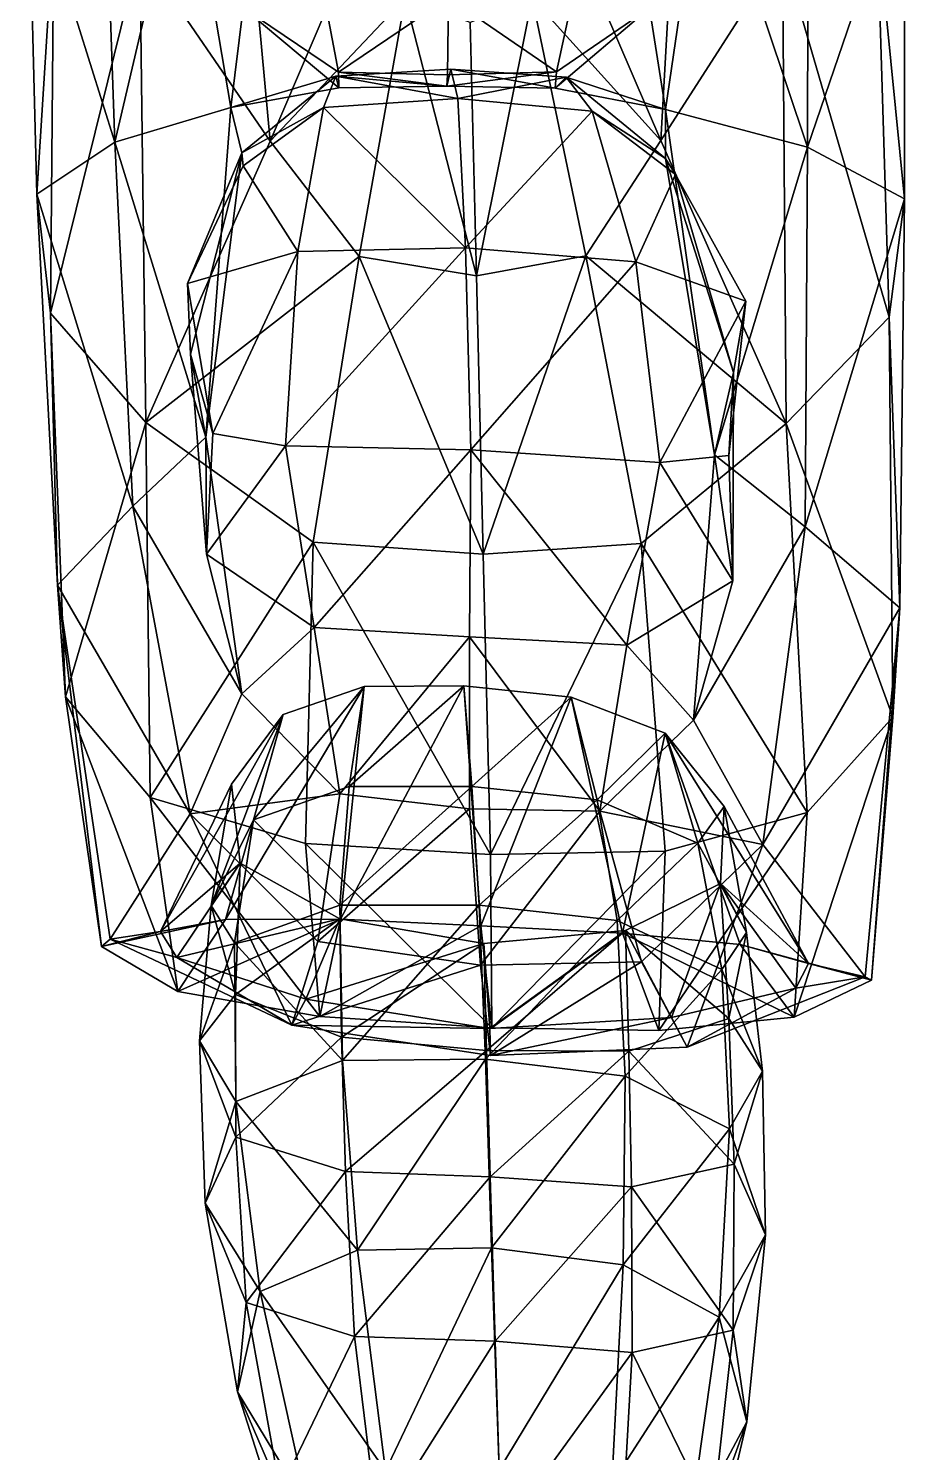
# Model space of a CAD drawing. Extents: x -76 to 76, y -20 to 79.
# Drawn here: x -5.05 to -4.165, y -14.896 to -13.458 of the extents above; entities that cross this region are included whole.
import ezdxf

# ---------------------------------------------------------------- set-up
doc = ezdxf.new("R2010")
doc.units = 0

msp = doc.modelspace()

# ---------------------------------------------------------------- linework, layer by layer
for points in [[(-4.9729, -13.2741, 0.5072), (-4.8909, -13.2683, 0.3847), (-4.9625, -13.5734, 0.4522)], [(-4.8909, -13.2683, 0.3847), (-4.8454, -13.5381, 0.3444), (-4.9625, -13.5734, 0.4522)], [(-4.8328, -13.4376, 0.2856), (-4.8454, -13.5381, 0.3444), (-4.8909, -13.2683, 0.3847)], [(-4.3669, -13.2685, 0.3824), (-4.4064, -13.5404, 0.3446), (-4.4226, -13.4381, 0.2852)], [(-4.2633, -13.5782, 0.4515), (-4.4064, -13.5404, 0.3446), (-4.3669, -13.2685, 0.3824)], [(-4.2626, -13.2719, 0.5034), (-4.2633, -13.5782, 0.4515), (-4.3669, -13.2685, 0.3824)], [(-4.9729, -13.2741, 0.5072), (-4.9625, -13.5734, 0.4522), (-5.0495, -13.2948, 0.6689)], [(-4.2626, -13.2719, 0.5034), (-4.1654, -13.2914, 0.6665), (-4.2633, -13.5782, 0.4515)], [(-5.024, -13.354, 0.877), (-5.0495, -13.2948, 0.6689), (-5.0412, -13.6257, 0.615)], [(-4.9625, -13.5734, 0.4522), (-5.0412, -13.6257, 0.615), (-5.0495, -13.2948, 0.6689)], [(-4.1654, -13.2914, 0.6665), (-4.1652, -13.6305, 0.6182), (-4.2633, -13.5782, 0.4515)], [(-4.1654, -13.2914, 0.6665), (-4.1927, -13.3521, 0.8832), (-4.1652, -13.6305, 0.6182)], [(-4.8305, -13.301, 1.2943), (-4.9373, -13.38, 1.0971), (-4.8056, -13.5723, 1.3058)], [(-4.8305, -13.301, 1.2943), (-4.8056, -13.5723, 1.3058), (-4.7346, -13.4056, 1.4149)], [(-4.4112, -13.5716, 1.3203), (-4.3962, -13.3014, 1.3028), (-4.4824, -13.4053, 1.4209)], [(-4.3962, -13.3014, 1.3028), (-4.4112, -13.5716, 1.3203), (-4.2883, -13.3801, 1.1099)], [(-5.0273, -13.7459, 0.8496), (-5.024, -13.354, 0.877), (-5.0412, -13.6257, 0.615)], [(-5.024, -13.354, 0.877), (-5.0273, -13.7459, 0.8496), (-4.9373, -13.38, 1.0971)], [(-4.1927, -13.3521, 0.8832), (-4.2883, -13.3801, 1.1099), (-4.1808, -13.75, 0.8663)], [(-4.1927, -13.3521, 0.8832), (-4.1808, -13.75, 0.8663), (-4.1652, -13.6305, 0.6182)], [(-5.0273, -13.7459, 0.8496), (-4.9311, -13.8562, 1.1301), (-4.9373, -13.38, 1.0971)], [(-4.9373, -13.38, 1.0971), (-4.9311, -13.8562, 1.1301), (-4.8056, -13.5723, 1.3058)], [(-4.4112, -13.5716, 1.3203), (-4.2846, -13.8574, 1.1585), (-4.2883, -13.3801, 1.1099)], [(-4.2883, -13.3801, 1.1099), (-4.2846, -13.8574, 1.1585), (-4.1808, -13.75, 0.8663)], [(-4.6693, -13.4278, 1.4881), (-4.7346, -13.4056, 1.4149), (-4.8056, -13.5723, 1.3058)], [(-4.4112, -13.5716, 1.3203), (-4.4824, -13.4053, 1.4209), (-4.541, -13.4276, 1.4902)], [(-4.7367, -13.5025, 0.2716), (-4.8328, -13.4376, 0.2856), (-4.7518, -13.4223, 0.2078)], [(-4.7156, -13.6887, 1.4019), (-4.6693, -13.4278, 1.4881), (-4.8056, -13.5723, 1.3058)], [(-4.7367, -13.5025, 0.2716), (-4.7518, -13.4223, 0.2078), (-4.6256, -13.4272, 0.1954)], [(-4.6266, -13.5052, 0.2633), (-4.7367, -13.5025, 0.2716), (-4.6256, -13.4272, 0.1954)], [(-4.7156, -13.6887, 1.4019), (-4.5972, -13.7081, 1.4736), (-4.6693, -13.4278, 1.4881)], [(-4.5972, -13.7081, 1.4736), (-4.6038, -13.4525, 1.5454), (-4.6693, -13.4278, 1.4881)], [(-4.5165, -13.5024, 0.2718), (-4.6266, -13.5052, 0.2633), (-4.6256, -13.4272, 0.1954)], [(-4.4995, -13.4227, 0.2076), (-4.5165, -13.5024, 0.2718), (-4.6256, -13.4272, 0.1954)], [(-4.541, -13.4276, 1.4902), (-4.6038, -13.4525, 1.5454), (-4.5972, -13.7081, 1.4736)], [(-4.487, -13.6881, 1.4118), (-4.541, -13.4276, 1.4902), (-4.5972, -13.7081, 1.4736)], [(-4.487, -13.6881, 1.4118), (-4.4112, -13.5716, 1.3203), (-4.541, -13.4276, 1.4902)], [(-4.5165, -13.5024, 0.2718), (-4.4995, -13.4227, 0.2076), (-4.4226, -13.4381, 0.2852)], [(-4.7362, -13.5183, 0.3147), (-4.8454, -13.5381, 0.3444), (-4.8328, -13.4376, 0.2856)], [(-4.7367, -13.5025, 0.2716), (-4.7362, -13.5183, 0.3147), (-4.8328, -13.4376, 0.2856)], [(-4.5165, -13.5024, 0.2718), (-4.4226, -13.4381, 0.2852), (-4.518, -13.5186, 0.3149)], [(-4.4226, -13.4381, 0.2852), (-4.4064, -13.5404, 0.3446), (-4.518, -13.5186, 0.3149)], [(-4.7394, -13.5066, 0.2805), (-4.6231, -13.4997, 0.2751), (-4.6162, -13.5292, 0.1918)], [(-4.6231, -13.4997, 0.2751), (-4.7394, -13.5066, 0.2805), (-4.6271, -13.5166, 0.3082)], [(-4.6231, -13.4997, 0.2751), (-4.6271, -13.5166, 0.3082), (-4.518, -13.5186, 0.3149)], [(-4.5068, -13.5075, 0.2809), (-4.6231, -13.4997, 0.2751), (-4.518, -13.5186, 0.3149)], [(-4.6231, -13.4997, 0.2751), (-4.5068, -13.5075, 0.2809), (-4.6162, -13.5292, 0.1918)], [(-4.7394, -13.5066, 0.2805), (-4.8343, -13.5839, 0.255), (-4.8454, -13.5381, 0.3444)], [(-4.7362, -13.5183, 0.3147), (-4.7394, -13.5066, 0.2805), (-4.8454, -13.5381, 0.3444)], [(-4.7394, -13.5066, 0.2805), (-4.7516, -13.5382, 0.1976), (-4.8343, -13.5839, 0.255)], [(-4.7516, -13.5382, 0.1976), (-4.7394, -13.5066, 0.2805), (-4.6162, -13.5292, 0.1918)], [(-4.7394, -13.5066, 0.2805), (-4.7362, -13.5183, 0.3147), (-4.6271, -13.5166, 0.3082)], [(-4.7367, -13.5025, 0.2716), (-4.6266, -13.5052, 0.2633), (-4.6271, -13.5166, 0.3082)], [(-4.7362, -13.5183, 0.3147), (-4.7367, -13.5025, 0.2716), (-4.6271, -13.5166, 0.3082)], [(-4.5165, -13.5024, 0.2718), (-4.518, -13.5186, 0.3149), (-4.6271, -13.5166, 0.3082)], [(-4.6266, -13.5052, 0.2633), (-4.5165, -13.5024, 0.2718), (-4.6271, -13.5166, 0.3082)], [(-4.5068, -13.5075, 0.2809), (-4.4805, -13.5418, 0.1982), (-4.6162, -13.5292, 0.1918)], [(-4.5068, -13.5075, 0.2809), (-4.518, -13.5186, 0.3149), (-4.4064, -13.5404, 0.3446)], [(-4.5068, -13.5075, 0.2809), (-4.4065, -13.5897, 0.2559), (-4.4805, -13.5418, 0.1982)], [(-4.4065, -13.5897, 0.2559), (-4.5068, -13.5075, 0.2809), (-4.4064, -13.5404, 0.3446)], [(-4.7516, -13.5382, 0.1976), (-4.6162, -13.5292, 0.1918), (-4.6083, -13.6799, 0.0862)], [(-4.6083, -13.6799, 0.0862), (-4.6162, -13.5292, 0.1918), (-4.4805, -13.5418, 0.1982)], [(-4.9625, -13.5734, 0.4522), (-4.8454, -13.5381, 0.3444), (-4.8705, -13.871, 0.219)], [(-4.8705, -13.871, 0.219), (-4.8454, -13.5381, 0.3444), (-4.8343, -13.5839, 0.255)], [(-4.7516, -13.5382, 0.1976), (-4.8329, -13.5971, 0.1947), (-4.8343, -13.5839, 0.255)], [(-4.7516, -13.5382, 0.1976), (-4.7778, -13.6836, 0.0943), (-4.8329, -13.5971, 0.1947)], [(-4.7778, -13.6836, 0.0943), (-4.7516, -13.5382, 0.1976), (-4.6083, -13.6799, 0.0862)], [(-4.4364, -13.6942, 0.0956), (-4.6083, -13.6799, 0.0862), (-4.4805, -13.5418, 0.1982)], [(-4.4364, -13.6942, 0.0956), (-4.4805, -13.5418, 0.1982), (-4.3965, -13.6059, 0.1959)], [(-4.4065, -13.5897, 0.2559), (-4.3965, -13.6059, 0.1959), (-4.4805, -13.5418, 0.1982)], [(-4.4065, -13.5897, 0.2559), (-4.4064, -13.5404, 0.3446), (-4.3571, -13.889, 0.2206)], [(-4.3571, -13.889, 0.2206), (-4.4064, -13.5404, 0.3446), (-4.2633, -13.5782, 0.4515)], [(-4.9625, -13.5734, 0.4522), (-4.9442, -13.9409, 0.3173), (-5.0412, -13.6257, 0.615)], [(-4.9442, -13.9409, 0.3173), (-4.9625, -13.5734, 0.4522), (-4.8705, -13.871, 0.219)], [(-4.7156, -13.6887, 1.4019), (-4.8056, -13.5723, 1.3058), (-4.9311, -13.8562, 1.1301)], [(-4.4112, -13.5716, 1.3203), (-4.487, -13.6881, 1.4118), (-4.2846, -13.8574, 1.1585)], [(-4.886, -13.7872, 0.1562), (-4.8343, -13.5839, 0.255), (-4.889, -13.7159, 0.1183)], [(-4.8343, -13.5839, 0.255), (-4.8329, -13.5971, 0.1947), (-4.889, -13.7159, 0.1183)], [(-4.886, -13.7872, 0.1562), (-4.8705, -13.871, 0.219), (-4.8343, -13.5839, 0.255)], [(-4.2655, -13.9616, 0.3187), (-4.3571, -13.889, 0.2206), (-4.2633, -13.5782, 0.4515)], [(-4.2655, -13.9616, 0.3187), (-4.2633, -13.5782, 0.4515), (-4.1652, -13.6305, 0.6182)], [(-4.7778, -13.6836, 0.0943), (-4.889, -13.7159, 0.1183), (-4.8329, -13.5971, 0.1947)], [(-4.3379, -13.8059, 0.1583), (-4.4065, -13.5897, 0.2559), (-4.3571, -13.889, 0.2206)], [(-4.4065, -13.5897, 0.2559), (-4.3379, -13.8059, 0.1583), (-4.3965, -13.6059, 0.1959)], [(-4.3253, -13.7338, 0.1203), (-4.4364, -13.6942, 0.0956), (-4.3965, -13.6059, 0.1959)], [(-4.3379, -13.8059, 0.1583), (-4.3253, -13.7338, 0.1203), (-4.3965, -13.6059, 0.1959)], [(-4.9442, -13.9409, 0.3173), (-5.0203, -14.0205, 0.4842), (-5.0412, -13.6257, 0.615)], [(-5.0273, -13.7459, 0.8496), (-5.0412, -13.6257, 0.615), (-5.0203, -14.0205, 0.4842)], [(-4.17, -14.0434, 0.4905), (-4.2655, -13.9616, 0.3187), (-4.1652, -13.6305, 0.6182)], [(-4.17, -14.0434, 0.4905), (-4.1652, -13.6305, 0.6182), (-4.1808, -13.75, 0.8663)], [(-4.889, -13.7159, 0.1183), (-4.7778, -13.6836, 0.0943), (-4.8635, -13.8673, 0.0528)], [(-4.7778, -13.6836, 0.0943), (-4.7902, -13.8798, 0.0136), (-4.8635, -13.8673, 0.0528)], [(-4.7778, -13.6836, 0.0943), (-4.6083, -13.6799, 0.0862), (-4.7902, -13.8798, 0.0136)], [(-4.6083, -13.6799, 0.0862), (-4.6031, -13.8838, 0.0031), (-4.7902, -13.8798, 0.0136)], [(-4.6083, -13.6799, 0.0862), (-4.4364, -13.6942, 0.0956), (-4.6031, -13.8838, 0.0031)], [(-4.487, -13.6881, 1.4118), (-4.5972, -13.7081, 1.4736), (-4.5905, -13.9891, 1.3659)], [(-4.4311, -13.9785, 1.3116), (-4.487, -13.6881, 1.4118), (-4.5905, -13.9891, 1.3659)], [(-4.487, -13.6881, 1.4118), (-4.4311, -13.9785, 1.3116), (-4.2846, -13.8574, 1.1585)], [(-4.7621, -13.9773, 1.2939), (-4.7156, -13.6887, 1.4019), (-4.9311, -13.8562, 1.1301)], [(-4.7156, -13.6887, 1.4019), (-4.7621, -13.9773, 1.2939), (-4.5905, -13.9891, 1.3659)], [(-4.5972, -13.7081, 1.4736), (-4.7156, -13.6887, 1.4019), (-4.5905, -13.9891, 1.3659)], [(-4.4364, -13.6942, 0.0956), (-4.4122, -13.8967, 0.0154), (-4.6031, -13.8838, 0.0031)], [(-4.4364, -13.6942, 0.0956), (-4.3253, -13.7338, 0.1203), (-4.4122, -13.8967, 0.0154)], [(-4.886, -13.7872, 0.1562), (-4.889, -13.7159, 0.1183), (-4.8635, -13.8673, 0.0528)], [(-5.0122, -14.1334, 0.7528), (-5.0273, -13.7459, 0.8496), (-5.0203, -14.0205, 0.4842)], [(-5.0273, -13.7459, 0.8496), (-5.0122, -14.1334, 0.7528), (-4.9311, -13.8562, 1.1301)], [(-4.3253, -13.7338, 0.1203), (-4.3427, -13.8895, 0.0551), (-4.4122, -13.8967, 0.0154)], [(-4.3253, -13.7338, 0.1203), (-4.3379, -13.8059, 0.1583), (-4.3427, -13.8895, 0.0551)], [(-4.177, -14.1539, 0.7742), (-4.1808, -13.75, 0.8663), (-4.2846, -13.8574, 1.1585)], [(-4.177, -14.1539, 0.7742), (-4.17, -14.0434, 0.4905), (-4.1808, -13.75, 0.8663)], [(-4.886, -13.7872, 0.1562), (-4.8698, -13.9893, 0.0491), (-4.8705, -13.871, 0.219)], [(-4.8698, -13.9893, 0.0491), (-4.886, -13.7872, 0.1562), (-4.8635, -13.8673, 0.0528)], [(-4.3379, -13.8059, 0.1583), (-4.3571, -13.889, 0.2206), (-4.3384, -14.0163, 0.0517)], [(-4.3379, -13.8059, 0.1583), (-4.3384, -14.0163, 0.0517), (-4.3427, -13.8895, 0.0551)], [(-5.0122, -14.1334, 0.7528), (-4.9266, -14.2351, 1.0162), (-4.9311, -13.8562, 1.1301)], [(-4.7621, -13.9773, 1.2939), (-4.9311, -13.8562, 1.1301), (-4.9266, -14.2351, 1.0162)], [(-4.2636, -14.2502, 1.0476), (-4.2846, -13.8574, 1.1585), (-4.4311, -13.9785, 1.3116)], [(-4.2636, -14.2502, 1.0476), (-4.177, -14.1539, 0.7742), (-4.2846, -13.8574, 1.1585)], [(-4.9442, -13.9409, 0.3173), (-4.8705, -13.871, 0.219), (-4.8343, -14.1303, 0.0939)], [(-4.8698, -13.9893, 0.0491), (-4.8343, -14.1303, 0.0939), (-4.8705, -13.871, 0.219)], [(-4.8698, -13.9893, 0.0491), (-4.8635, -13.8673, 0.0528), (-4.7902, -13.8798, 0.0136)], [(-4.761, -14.0633, -0.0018), (-4.8698, -13.9893, 0.0491), (-4.7902, -13.8798, 0.0136)], [(-4.761, -14.0633, -0.0018), (-4.7902, -13.8798, 0.0136), (-4.6031, -13.8838, 0.0031)], [(-4.6045, -14.0727, -0.0127), (-4.761, -14.0633, -0.0018), (-4.6031, -13.8838, 0.0031)], [(-4.4455, -14.0812, -0.0001), (-4.6045, -14.0727, -0.0127), (-4.6031, -13.8838, 0.0031)], [(-4.4122, -13.8967, 0.0154), (-4.4455, -14.0812, -0.0001), (-4.6031, -13.8838, 0.0031)], [(-4.4122, -13.8967, 0.0154), (-4.3427, -13.8895, 0.0551), (-4.3384, -14.0163, 0.0517)], [(-4.3571, -13.889, 0.2206), (-4.2655, -13.9616, 0.3187), (-4.3781, -14.1569, 0.0961)], [(-4.3571, -13.889, 0.2206), (-4.3781, -14.1569, 0.0961), (-4.3384, -14.0163, 0.0517)], [(-4.4455, -14.0812, -0.0001), (-4.4122, -13.8967, 0.0154), (-4.3384, -14.0163, 0.0517)], [(-4.9442, -13.9409, 0.3173), (-4.8863, -14.2516, 0.1813), (-5.0203, -14.0205, 0.4842)], [(-4.8863, -14.2516, 0.1813), (-4.9442, -13.9409, 0.3173), (-4.8343, -14.1303, 0.0939)], [(-4.2655, -13.9616, 0.3187), (-4.3083, -14.2824, 0.1836), (-4.3781, -14.1569, 0.0961)], [(-4.2655, -13.9616, 0.3187), (-4.17, -14.0434, 0.4905), (-4.3083, -14.2824, 0.1836)], [(-4.77, -14.2813, 1.1674), (-4.7621, -13.9773, 1.2939), (-4.9266, -14.2351, 1.0162)], [(-4.8698, -13.9893, 0.0491), (-4.761, -14.0633, -0.0018), (-4.8343, -14.1303, 0.0939)], [(-4.77, -14.2813, 1.1674), (-4.5832, -14.2924, 1.2202), (-4.7621, -13.9773, 1.2939)], [(-4.5832, -14.2924, 1.2202), (-4.5905, -13.9891, 1.3659), (-4.7621, -13.9773, 1.2939)], [(-4.4311, -13.9785, 1.3116), (-4.5905, -13.9891, 1.3659), (-4.5832, -14.2924, 1.2202)], [(-4.4067, -14.2892, 1.1883), (-4.4311, -13.9785, 1.3116), (-4.5832, -14.2924, 1.2202)], [(-4.4067, -14.2892, 1.1883), (-4.2636, -14.2502, 1.0476), (-4.4311, -13.9785, 1.3116)], [(-4.4455, -14.0812, -0.0001), (-4.3384, -14.0163, 0.0517), (-4.3781, -14.1569, 0.0961)], [(-5.0122, -14.1334, 0.7528), (-5.0203, -14.0205, 0.4842), (-4.976, -14.3853, 0.6423)], [(-5.0203, -14.0205, 0.4842), (-4.967, -14.378, 0.3169), (-4.976, -14.3853, 0.6423)], [(-4.8863, -14.2516, 0.1813), (-4.967, -14.378, 0.3169), (-5.0203, -14.0205, 0.4842)], [(-4.17, -14.0434, 0.4905), (-4.2049, -14.4161, 0.3223), (-4.3083, -14.2824, 0.1836)], [(-4.1985, -14.4195, 0.6623), (-4.2049, -14.4161, 0.3223), (-4.17, -14.0434, 0.4905)], [(-4.177, -14.1539, 0.7742), (-4.1985, -14.4195, 0.6623), (-4.17, -14.0434, 0.4905)], [(-4.761, -14.0633, -0.0018), (-4.7351, -14.2312, 0.0382), (-4.8343, -14.1303, 0.0939)], [(-4.761, -14.0633, -0.0018), (-4.6045, -14.0727, -0.0127), (-4.7351, -14.2312, 0.0382)], [(-4.6045, -14.0727, -0.0127), (-4.6042, -14.2464, 0.028), (-4.7351, -14.2312, 0.0382)], [(-4.4455, -14.0812, -0.0001), (-4.4728, -14.2488, 0.0396), (-4.6045, -14.0727, -0.0127)], [(-4.4728, -14.2488, 0.0396), (-4.6042, -14.2464, 0.028), (-4.6045, -14.0727, -0.0127)], [(-4.4728, -14.2488, 0.0396), (-4.4455, -14.0812, -0.0001), (-4.3781, -14.1569, 0.0961)], [(-5.0122, -14.1334, 0.7528), (-4.976, -14.3853, 0.6423), (-4.8988, -14.4307, 0.9098)], [(-4.9266, -14.2351, 1.0162), (-5.0122, -14.1334, 0.7528), (-4.8988, -14.4307, 0.9098)], [(-4.8863, -14.2516, 0.1813), (-4.8343, -14.1303, 0.0939), (-4.7351, -14.2312, 0.0382)], [(-4.7347, -14.3579, 0.9027), (-4.8507, -14.358, 0.8017), (-4.7106, -14.1229, 0.7736)], [(-4.8507, -14.358, 0.8017), (-4.7924, -14.1511, 0.6927), (-4.7106, -14.1229, 0.7736)], [(-4.726, -14.224, 0.8554), (-4.7106, -14.1229, 0.7736), (-4.8223, -14.2575, 0.767)], [(-4.7106, -14.1229, 0.7736), (-4.7924, -14.1511, 0.6927), (-4.8223, -14.2575, 0.767)], [(-4.7347, -14.3579, 0.9027), (-4.7106, -14.1229, 0.7736), (-4.61, -14.1221, 0.7927)], [(-4.5928, -14.3644, 0.9241), (-4.7347, -14.3579, 0.9027), (-4.61, -14.1221, 0.7927)], [(-4.726, -14.224, 0.8554), (-4.6019, -14.2239, 0.8742), (-4.61, -14.1221, 0.7927)], [(-4.7106, -14.1229, 0.7736), (-4.726, -14.224, 0.8554), (-4.61, -14.1221, 0.7927)], [(-4.5928, -14.3644, 0.9241), (-4.61, -14.1221, 0.7927), (-4.5016, -14.1336, 0.7742)], [(-4.5016, -14.1336, 0.7742), (-4.61, -14.1221, 0.7927), (-4.6019, -14.2239, 0.8742)], [(-4.4755, -14.2374, 0.8563), (-4.5016, -14.1336, 0.7742), (-4.6019, -14.2239, 0.8742)], [(-4.4499, -14.3718, 0.9137), (-4.5928, -14.3644, 0.9241), (-4.5016, -14.1336, 0.7742)], [(-4.4499, -14.3718, 0.9137), (-4.5016, -14.1336, 0.7742), (-4.4069, -14.17, 0.6938)], [(-4.5016, -14.1336, 0.7742), (-4.4755, -14.2374, 0.8563), (-4.4069, -14.17, 0.6938)], [(-4.9162, -14.3702, 0.5737), (-4.8445, -14.2216, 0.5259), (-4.7924, -14.1511, 0.6927)], [(-4.8507, -14.358, 0.8017), (-4.9162, -14.3702, 0.5737), (-4.7924, -14.1511, 0.6927)], [(-4.8652, -14.3441, 0.5761), (-4.8223, -14.2575, 0.767), (-4.7924, -14.1511, 0.6927)], [(-4.8445, -14.2216, 0.5259), (-4.8652, -14.3441, 0.5761), (-4.7924, -14.1511, 0.6927)], [(-4.4728, -14.2488, 0.0396), (-4.3781, -14.1569, 0.0961), (-4.3083, -14.2824, 0.1836)], [(-4.177, -14.1539, 0.7742), (-4.2636, -14.2502, 1.0476), (-4.2765, -14.4567, 0.9382)], [(-4.1985, -14.4195, 0.6623), (-4.177, -14.1539, 0.7742), (-4.2765, -14.4567, 0.9382)], [(-4.4755, -14.2374, 0.8563), (-4.374, -14.2811, 0.7686), (-4.4069, -14.17, 0.6938)], [(-4.3312, -14.3833, 0.8186), (-4.4499, -14.3718, 0.9137), (-4.4069, -14.17, 0.6938)], [(-4.2623, -14.4024, 0.5859), (-4.3312, -14.3833, 0.8186), (-4.4069, -14.17, 0.6938)], [(-4.3472, -14.244, 0.5272), (-4.4069, -14.17, 0.6938), (-4.374, -14.2811, 0.7686)], [(-4.3472, -14.244, 0.5272), (-4.2623, -14.4024, 0.5859), (-4.4069, -14.17, 0.6938)], [(-4.8445, -14.2216, 0.5259), (-4.9162, -14.3702, 0.5737), (-4.8358, -14.3013, 0.3592)], [(-4.7574, -14.3803, 0.1233), (-4.8863, -14.2516, 0.1813), (-4.7351, -14.2312, 0.0382)], [(-4.8652, -14.3441, 0.5761), (-4.8445, -14.2216, 0.5259), (-4.8358, -14.3013, 0.3592)], [(-4.726, -14.224, 0.8554), (-4.8223, -14.2575, 0.767), (-4.7353, -14.3437, 0.9135)], [(-4.7574, -14.3803, 0.1233), (-4.7351, -14.2312, 0.0382), (-4.6042, -14.2464, 0.028)], [(-4.726, -14.224, 0.8554), (-4.7353, -14.3437, 0.9135), (-4.6019, -14.2239, 0.8742)], [(-4.7353, -14.3437, 0.9135), (-4.5945, -14.3436, 0.9325), (-4.6019, -14.2239, 0.8742)], [(-4.4755, -14.2374, 0.8563), (-4.6019, -14.2239, 0.8742), (-4.5945, -14.3436, 0.9325)], [(-4.77, -14.2813, 1.1674), (-4.9266, -14.2351, 1.0162), (-4.7555, -14.4562, 1.0334)], [(-4.9266, -14.2351, 1.0162), (-4.8988, -14.4307, 0.9098), (-4.7555, -14.4562, 1.0334)], [(-4.5934, -14.4043, 0.1142), (-4.7574, -14.3803, 0.1233), (-4.6042, -14.2464, 0.028)], [(-4.5934, -14.4043, 0.1142), (-4.6042, -14.2464, 0.028), (-4.4728, -14.2488, 0.0396)], [(-4.4553, -14.359, 0.9146), (-4.4755, -14.2374, 0.8563), (-4.5945, -14.3436, 0.9325)], [(-4.4307, -14.4008, 0.1249), (-4.5934, -14.4043, 0.1142), (-4.4728, -14.2488, 0.0396)], [(-4.4755, -14.2374, 0.8563), (-4.4553, -14.359, 0.9146), (-4.374, -14.2811, 0.7686)], [(-4.4307, -14.4008, 0.1249), (-4.4728, -14.2488, 0.0396), (-4.3083, -14.2824, 0.1836)], [(-4.3246, -14.3714, 0.5781), (-4.3472, -14.244, 0.5272), (-4.374, -14.2811, 0.7686)], [(-4.2623, -14.4024, 0.5859), (-4.3472, -14.244, 0.5272), (-4.3511, -14.3217, 0.3604)], [(-4.3472, -14.244, 0.5272), (-4.3246, -14.3714, 0.5781), (-4.3511, -14.3217, 0.3604)], [(-4.7836, -14.4647, 0.2102), (-4.967, -14.378, 0.3169), (-4.8863, -14.2516, 0.1813)], [(-4.7574, -14.3803, 0.1233), (-4.7836, -14.4647, 0.2102), (-4.8863, -14.2516, 0.1813)], [(-4.8223, -14.2575, 0.767), (-4.8652, -14.3441, 0.5761), (-4.8416, -14.3818, 0.8215)], [(-4.8223, -14.2575, 0.767), (-4.8416, -14.3818, 0.8215), (-4.7353, -14.3437, 0.9135)], [(-4.4067, -14.2892, 1.1883), (-4.4132, -14.4702, 1.0521), (-4.2636, -14.2502, 1.0476)], [(-4.4132, -14.4702, 1.0521), (-4.2765, -14.4567, 0.9382), (-4.2636, -14.2502, 1.0476)], [(-4.77, -14.2813, 1.1674), (-4.7555, -14.4562, 1.0334), (-4.5818, -14.4676, 1.0639)], [(-4.5832, -14.2924, 1.2202), (-4.77, -14.2813, 1.1674), (-4.5818, -14.4676, 1.0639)], [(-4.4067, -14.2892, 1.1883), (-4.5832, -14.2924, 1.2202), (-4.5818, -14.4676, 1.0639)], [(-4.4132, -14.4702, 1.0521), (-4.4067, -14.2892, 1.1883), (-4.5818, -14.4676, 1.0639)], [(-4.4553, -14.359, 0.9146), (-4.3495, -14.4087, 0.8235), (-4.374, -14.2811, 0.7686)], [(-4.4307, -14.4008, 0.1249), (-4.3083, -14.2824, 0.1836), (-4.3847, -14.4869, 0.2117)], [(-4.3083, -14.2824, 0.1836), (-4.2049, -14.4161, 0.3223), (-4.3847, -14.4869, 0.2117)], [(-4.3246, -14.3714, 0.5781), (-4.374, -14.2811, 0.7686), (-4.3495, -14.4087, 0.8235)], [(-4.9162, -14.3702, 0.5737), (-4.8997, -14.3965, 0.3482), (-4.8358, -14.3013, 0.3592)], [(-4.7353, -14.3573, 0.2789), (-4.8358, -14.3013, 0.3592), (-4.8997, -14.3965, 0.3482)], [(-4.8405, -14.4339, 0.3898), (-4.8652, -14.3441, 0.5761), (-4.8358, -14.3013, 0.3592)], [(-4.8405, -14.4339, 0.3898), (-4.8358, -14.3013, 0.3592), (-4.7353, -14.3573, 0.2789)], [(-4.447, -14.3691, 0.2796), (-4.3511, -14.3217, 0.3604), (-4.3426, -14.4582, 0.3918)], [(-4.447, -14.3691, 0.2796), (-4.4004, -14.457, 0.2562), (-4.3511, -14.3217, 0.3604)], [(-4.4004, -14.457, 0.2562), (-4.2748, -14.4276, 0.3527), (-4.3511, -14.3217, 0.3604)], [(-4.3246, -14.3714, 0.5781), (-4.3426, -14.4582, 0.3918), (-4.3511, -14.3217, 0.3604)], [(-4.2748, -14.4276, 0.3527), (-4.2623, -14.4024, 0.5859), (-4.3511, -14.3217, 0.3604)], [(-4.8652, -14.3441, 0.5761), (-4.8405, -14.4339, 0.3898), (-4.877, -14.4805, 0.62)], [(-4.8652, -14.3441, 0.5761), (-4.877, -14.4805, 0.62), (-4.8416, -14.3818, 0.8215)], [(-4.7326, -14.5006, 0.9244), (-4.7353, -14.3437, 0.9135), (-4.8416, -14.3818, 0.8215)], [(-4.7353, -14.3437, 0.9135), (-4.7326, -14.5006, 0.9244), (-4.5945, -14.3436, 0.9325)], [(-4.7326, -14.5006, 0.9244), (-4.5883, -14.4992, 0.9444), (-4.5945, -14.3436, 0.9325)], [(-4.4553, -14.359, 0.9146), (-4.5945, -14.3436, 0.9325), (-4.5883, -14.4992, 0.9444)], [(-4.9162, -14.3702, 0.5737), (-4.8507, -14.358, 0.8017), (-4.976, -14.3853, 0.6423)], [(-4.8507, -14.358, 0.8017), (-4.8988, -14.4307, 0.9098), (-4.976, -14.3853, 0.6423)], [(-4.7695, -14.4386, 0.255), (-4.7353, -14.3573, 0.2789), (-4.8997, -14.3965, 0.3482)], [(-4.7347, -14.3579, 0.9027), (-4.7555, -14.4562, 1.0334), (-4.8988, -14.4307, 0.9098)], [(-4.8507, -14.358, 0.8017), (-4.7347, -14.3579, 0.9027), (-4.8988, -14.4307, 0.9098)], [(-4.7336, -14.4771, 0.3153), (-4.8405, -14.4339, 0.3898), (-4.7353, -14.3573, 0.2789)], [(-4.7353, -14.3573, 0.2789), (-4.7695, -14.4386, 0.255), (-4.59, -14.3823, 0.2605)], [(-4.7347, -14.3579, 0.9027), (-4.5928, -14.3644, 0.9241), (-4.7555, -14.4562, 1.0334)], [(-4.5928, -14.3644, 0.9241), (-4.5818, -14.4676, 1.0639), (-4.7555, -14.4562, 1.0334)], [(-4.7336, -14.4771, 0.3153), (-4.7353, -14.3573, 0.2789), (-4.59, -14.3823, 0.2605)], [(-4.5928, -14.3644, 0.9241), (-4.4499, -14.3718, 0.9137), (-4.5818, -14.4676, 1.0639)], [(-4.4471, -14.5164, 0.9255), (-4.4553, -14.359, 0.9146), (-4.5883, -14.4992, 0.9444)], [(-4.4553, -14.359, 0.9146), (-4.4471, -14.5164, 0.9255), (-4.3495, -14.4087, 0.8235)], [(-4.9162, -14.3702, 0.5737), (-4.976, -14.3853, 0.6423), (-4.967, -14.378, 0.3169)], [(-4.8997, -14.3965, 0.3482), (-4.9162, -14.3702, 0.5737), (-4.967, -14.378, 0.3169)], [(-4.8997, -14.3965, 0.3482), (-4.967, -14.378, 0.3169), (-4.7836, -14.4647, 0.2102)], [(-4.5872, -14.4905, 0.3063), (-4.59, -14.3823, 0.2605), (-4.447, -14.3691, 0.2796)], [(-4.447, -14.3691, 0.2796), (-4.59, -14.3823, 0.2605), (-4.5838, -14.4683, 0.2418)], [(-4.4435, -14.4911, 0.3165), (-4.5872, -14.4905, 0.3063), (-4.447, -14.3691, 0.2796)], [(-4.4004, -14.457, 0.2562), (-4.447, -14.3691, 0.2796), (-4.5838, -14.4683, 0.2418)], [(-4.4499, -14.3718, 0.9137), (-4.4132, -14.4702, 1.0521), (-4.5818, -14.4676, 1.0639)], [(-4.4499, -14.3718, 0.9137), (-4.3312, -14.3833, 0.8186), (-4.2765, -14.4567, 0.9382)], [(-4.4132, -14.4702, 1.0521), (-4.4499, -14.3718, 0.9137), (-4.2765, -14.4567, 0.9382)], [(-4.4435, -14.4911, 0.3165), (-4.447, -14.3691, 0.2796), (-4.3426, -14.4582, 0.3918)], [(-4.3085, -14.5114, 0.6227), (-4.3246, -14.3714, 0.5781), (-4.3495, -14.4087, 0.8235)], [(-4.3246, -14.3714, 0.5781), (-4.3085, -14.5114, 0.6227), (-4.3426, -14.4582, 0.3918)], [(-4.8401, -14.5419, 0.8364), (-4.8416, -14.3818, 0.8215), (-4.877, -14.4805, 0.62)], [(-4.8401, -14.5419, 0.8364), (-4.7326, -14.5006, 0.9244), (-4.8416, -14.3818, 0.8215)], [(-4.7574, -14.3803, 0.1233), (-4.5934, -14.4043, 0.1142), (-4.7836, -14.4647, 0.2102)], [(-4.7695, -14.4386, 0.255), (-4.5838, -14.4683, 0.2418), (-4.59, -14.3823, 0.2605)], [(-4.5872, -14.4905, 0.3063), (-4.7336, -14.4771, 0.3153), (-4.59, -14.3823, 0.2605)], [(-4.2623, -14.4024, 0.5859), (-4.1985, -14.4195, 0.6623), (-4.3312, -14.3833, 0.8186)], [(-4.1985, -14.4195, 0.6623), (-4.2765, -14.4567, 0.9382), (-4.3312, -14.3833, 0.8186)], [(-4.7695, -14.4386, 0.255), (-4.8997, -14.3965, 0.3482), (-4.7836, -14.4647, 0.2102)], [(-4.5934, -14.4043, 0.1142), (-4.5831, -14.4953, 0.2006), (-4.7836, -14.4647, 0.2102)], [(-4.5934, -14.4043, 0.1142), (-4.4307, -14.4008, 0.1249), (-4.5831, -14.4953, 0.2006)], [(-4.4307, -14.4008, 0.1249), (-4.3847, -14.4869, 0.2117), (-4.5831, -14.4953, 0.2006)], [(-4.2623, -14.4024, 0.5859), (-4.2748, -14.4276, 0.3527), (-4.2049, -14.4161, 0.3223)], [(-4.1985, -14.4195, 0.6623), (-4.2623, -14.4024, 0.5859), (-4.2049, -14.4161, 0.3223)], [(-4.4471, -14.5164, 0.9255), (-4.3418, -14.5696, 0.8386), (-4.3495, -14.4087, 0.8235)], [(-4.3847, -14.4869, 0.2117), (-4.2049, -14.4161, 0.3223), (-4.2748, -14.4276, 0.3527)], [(-4.3085, -14.5114, 0.6227), (-4.3495, -14.4087, 0.8235), (-4.3418, -14.5696, 0.8386)], [(-4.8405, -14.4339, 0.3898), (-4.8401, -14.578, 0.4264), (-4.877, -14.4805, 0.62)], [(-4.8405, -14.4339, 0.3898), (-4.7336, -14.4771, 0.3153), (-4.8401, -14.578, 0.4264)], [(-4.4004, -14.457, 0.2562), (-4.3847, -14.4869, 0.2117), (-4.2748, -14.4276, 0.3527)], [(-4.7695, -14.4386, 0.255), (-4.7836, -14.4647, 0.2102), (-4.5838, -14.4683, 0.2418)], [(-4.7836, -14.4647, 0.2102), (-4.5831, -14.4953, 0.2006), (-4.5838, -14.4683, 0.2418)], [(-4.4004, -14.457, 0.2562), (-4.5838, -14.4683, 0.2418), (-4.5831, -14.4953, 0.2006)], [(-4.3847, -14.4869, 0.2117), (-4.4004, -14.457, 0.2562), (-4.5831, -14.4953, 0.2006)], [(-4.4435, -14.4911, 0.3165), (-4.3426, -14.4582, 0.3918), (-4.3372, -14.6051, 0.429)], [(-4.3085, -14.5114, 0.6227), (-4.3372, -14.6051, 0.429), (-4.3426, -14.4582, 0.3918)], [(-4.7336, -14.4771, 0.3153), (-4.7295, -14.6125, 0.3576), (-4.8401, -14.578, 0.4264)], [(-4.7336, -14.4771, 0.3153), (-4.5872, -14.4905, 0.3063), (-4.7295, -14.6125, 0.3576)], [(-4.8712, -14.6447, 0.6516), (-4.8401, -14.5419, 0.8364), (-4.877, -14.4805, 0.62)], [(-4.8712, -14.6447, 0.6516), (-4.877, -14.4805, 0.62), (-4.8401, -14.578, 0.4264)], [(-4.5872, -14.4905, 0.3063), (-4.5836, -14.618, 0.3549), (-4.7295, -14.6125, 0.3576)], [(-4.5872, -14.4905, 0.3063), (-4.4435, -14.4911, 0.3165), (-4.5836, -14.618, 0.3549)], [(-4.4435, -14.4911, 0.3165), (-4.4409, -14.6281, 0.3592), (-4.5836, -14.618, 0.3549)], [(-4.4409, -14.6281, 0.3592), (-4.4435, -14.4911, 0.3165), (-4.3372, -14.6051, 0.429)], [(-4.7326, -14.5006, 0.9244), (-4.8401, -14.5419, 0.8364), (-4.7173, -14.6919, 0.8857)], [(-4.7326, -14.5006, 0.9244), (-4.7173, -14.6919, 0.8857), (-4.5883, -14.4992, 0.9444)], [(-4.7173, -14.6919, 0.8857), (-4.5821, -14.6896, 0.906), (-4.5883, -14.4992, 0.9444)], [(-4.4471, -14.5164, 0.9255), (-4.5883, -14.4992, 0.9444), (-4.5821, -14.6896, 0.906)], [(-4.4494, -14.7067, 0.8868), (-4.4471, -14.5164, 0.9255), (-4.5821, -14.6896, 0.906)], [(-4.4471, -14.5164, 0.9255), (-4.4494, -14.7067, 0.8868), (-4.3418, -14.5696, 0.8386)], [(-4.3054, -14.6764, 0.6544), (-4.3085, -14.5114, 0.6227), (-4.3418, -14.5696, 0.8386)], [(-4.3085, -14.5114, 0.6227), (-4.3054, -14.6764, 0.6544), (-4.3372, -14.6051, 0.429)], [(-4.8401, -14.5419, 0.8364), (-4.8712, -14.6447, 0.6516), (-4.8158, -14.7337, 0.8043)], [(-4.8401, -14.5419, 0.8364), (-4.8158, -14.7337, 0.8043), (-4.7173, -14.6919, 0.8857)], [(-4.8299, -14.745, 0.475), (-4.8712, -14.6447, 0.6516), (-4.8401, -14.578, 0.4264)], [(-4.8299, -14.745, 0.475), (-4.8401, -14.578, 0.4264), (-4.7295, -14.6125, 0.3576)], [(-4.4494, -14.7067, 0.8868), (-4.3524, -14.7598, 0.8063), (-4.3418, -14.5696, 0.8386)], [(-4.3054, -14.6764, 0.6544), (-4.3418, -14.5696, 0.8386), (-4.3524, -14.7598, 0.8063)], [(-4.4409, -14.6281, 0.3592), (-4.3372, -14.6051, 0.429), (-4.3381, -14.7728, 0.4777)], [(-4.3054, -14.6764, 0.6544), (-4.3381, -14.7728, 0.4777), (-4.3372, -14.6051, 0.429)], [(-4.7204, -14.7793, 0.4118), (-4.8299, -14.745, 0.475), (-4.7295, -14.6125, 0.3576)], [(-4.7204, -14.7793, 0.4118), (-4.7295, -14.6125, 0.3576), (-4.5836, -14.618, 0.3549)], [(-4.5786, -14.7839, 0.409), (-4.7204, -14.7793, 0.4118), (-4.5836, -14.618, 0.3549)], [(-4.5786, -14.7839, 0.409), (-4.5836, -14.618, 0.3549), (-4.4409, -14.6281, 0.3592)], [(-4.4402, -14.7952, 0.4134), (-4.5786, -14.7839, 0.409), (-4.4409, -14.6281, 0.3592)], [(-4.4402, -14.7952, 0.4134), (-4.4409, -14.6281, 0.3592), (-4.3381, -14.7728, 0.4777)], [(-4.8712, -14.6447, 0.6516), (-4.8299, -14.745, 0.475), (-4.8385, -14.835, 0.6406)], [(-4.8712, -14.6447, 0.6516), (-4.8385, -14.835, 0.6406), (-4.8158, -14.7337, 0.8043)], [(-4.3244, -14.8652, 0.6432), (-4.3054, -14.6764, 0.6544), (-4.3524, -14.7598, 0.8063)], [(-4.3054, -14.6764, 0.6544), (-4.3244, -14.8652, 0.6432), (-4.3381, -14.7728, 0.4777)], [(-4.6891, -14.9148, 0.7951), (-4.7173, -14.6919, 0.8857), (-4.8158, -14.7337, 0.8043)], [(-4.7173, -14.6919, 0.8857), (-4.6891, -14.9148, 0.7951), (-4.5821, -14.6896, 0.906)], [(-4.6891, -14.9148, 0.7951), (-4.5743, -14.9138, 0.8133), (-4.5821, -14.6896, 0.906)], [(-4.4494, -14.7067, 0.8868), (-4.5821, -14.6896, 0.906), (-4.5743, -14.9138, 0.8133)], [(-4.4608, -14.9275, 0.796), (-4.4494, -14.7067, 0.8868), (-4.5743, -14.9138, 0.8133)], [(-4.4494, -14.7067, 0.8868), (-4.4608, -14.9275, 0.796), (-4.3524, -14.7598, 0.8063)], [(-4.7671, -14.9527, 0.7176), (-4.8158, -14.7337, 0.8043), (-4.8385, -14.835, 0.6406)], [(-4.7671, -14.9527, 0.7176), (-4.6891, -14.9148, 0.7951), (-4.8158, -14.7337, 0.8043)], [(-4.8299, -14.745, 0.475), (-4.7954, -14.9348, 0.4844), (-4.8385, -14.835, 0.6406)], [(-4.8299, -14.745, 0.475), (-4.7204, -14.7793, 0.4118), (-4.7954, -14.9348, 0.4844)], [(-4.4608, -14.9275, 0.796), (-4.3828, -14.9754, 0.7192), (-4.3524, -14.7598, 0.8063)], [(-4.3244, -14.8652, 0.6432), (-4.3524, -14.7598, 0.8063), (-4.3828, -14.9754, 0.7192)], [(-4.7204, -14.7793, 0.4118), (-4.6969, -14.9716, 0.4252), (-4.7954, -14.9348, 0.4844)], [(-4.7204, -14.7793, 0.4118), (-4.5786, -14.7839, 0.409), (-4.6969, -14.9716, 0.4252)], [(-4.4402, -14.7952, 0.4134), (-4.3381, -14.7728, 0.4777), (-4.3592, -14.9615, 0.4869)], [(-4.3244, -14.8652, 0.6432), (-4.3592, -14.9615, 0.4869), (-4.3381, -14.7728, 0.4777)], [(-4.5786, -14.7839, 0.409), (-4.5723, -14.9781, 0.4203), (-4.6969, -14.9716, 0.4252)], [(-4.5786, -14.7839, 0.409), (-4.4402, -14.7952, 0.4134), (-4.5723, -14.9781, 0.4203)], [(-4.4402, -14.7952, 0.4134), (-4.4508, -14.9869, 0.4267), (-4.5723, -14.9781, 0.4203)], [(-4.4508, -14.9869, 0.4267), (-4.4402, -14.7952, 0.4134), (-4.3592, -14.9615, 0.4869)], [(-4.77, -15.05, 0.5571), (-4.7671, -14.9527, 0.7176), (-4.8385, -14.835, 0.6406)], [(-4.77, -15.05, 0.5571), (-4.8385, -14.835, 0.6406), (-4.7954, -14.9348, 0.4844)], [(-4.3742, -15.0769, 0.5592), (-4.3244, -14.8652, 0.6432), (-4.3828, -14.9754, 0.7192)], [(-4.3244, -14.8652, 0.6432), (-4.3742, -15.0769, 0.5592), (-4.3592, -14.9615, 0.4869)]]:
    msp.add_3dface(points)

doc.saveas('drawing.dxf')
